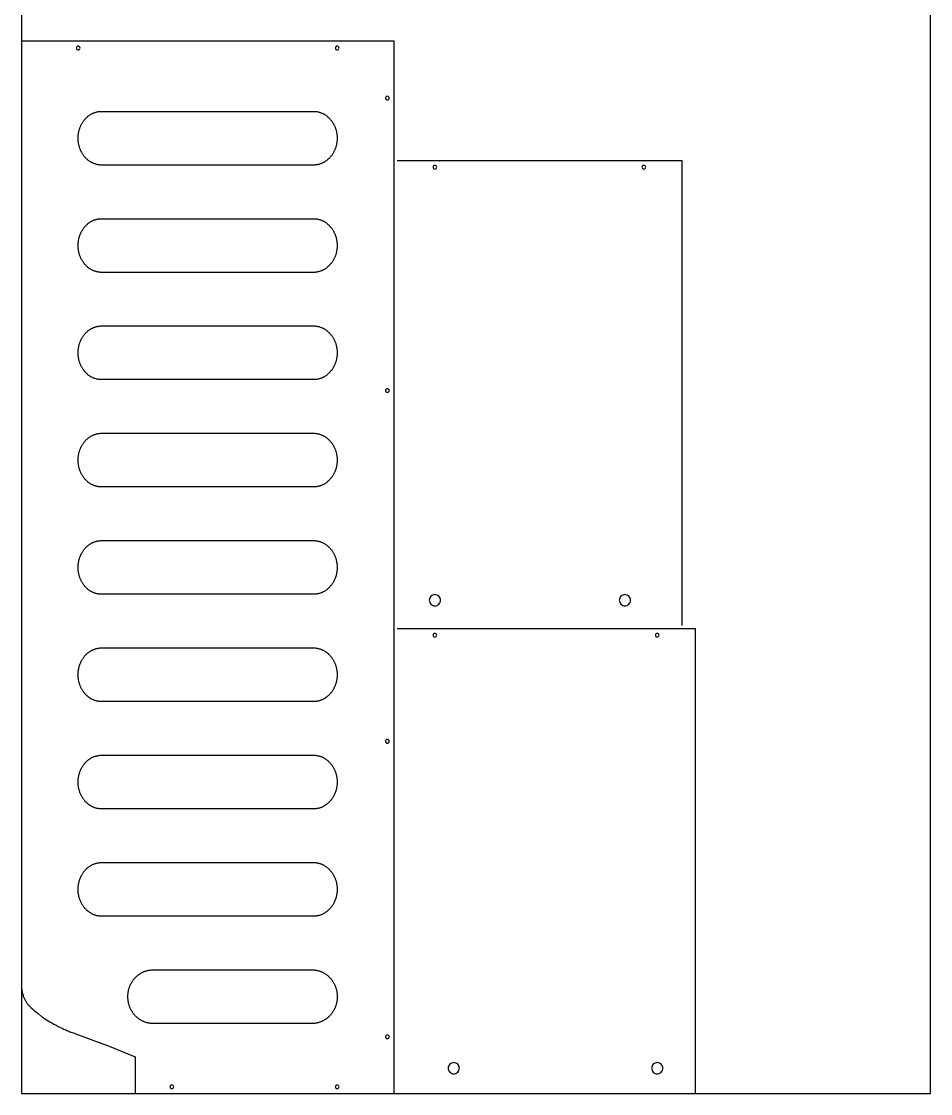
# Model space of a CAD drawing. Extents: x -767 to 4956, y -438 to 2808.
# Drawn here: x 3736 to 4956, y 0 to 1439 of the extents above; entities that cross this region are included whole.
import ezdxf

# ---------------------------------------------------------------- set-up
doc = ezdxf.new("R2010")
doc.units = 0
doc.layers.add('DEFAULT_LAYER', color=1, linetype='CONTINUOUS')
doc.layers.add('LAYER_1', color=18, linetype='CONTINUOUS')

msp = doc.modelspace()

# ---------------------------------------------------------------- linework, layer by layer
at = {"layer": 'DEFAULT_LAYER'}
for points in [[(3736.5, 0), (4956.5, 0), (4956.5, 2440), (3736.5, 2440)], [(4160.1, 1282), (4160.1, 1281.1), (4160.1, 1280.1), (4160, 1279.2), (4160, 1278.3), (4159.9, 1277.4), (4159.8, 1276.5), (4159.6, 1275.6), (4159.5, 1274.7), (4159.3, 1273.9), (4159.1, 1273), (4158.9, 1272.1), (4158.7, 1271.3), (4158.5, 1270.5), (4158.2, 1269.6), (4157.9, 1268.8), (4157.6, 1268), (4157.3, 1267.2), (4157, 1266.4), (4156.7, 1265.6), (4156.3, 1264.8), (4155.9, 1264.1), (4155.6, 1263.3), (4155.2, 1262.6), (4154.7, 1261.9), (4154.3, 1261.2), (4153.9, 1260.5), (4153.4, 1259.8), (4152.9, 1259.1), (4152.4, 1258.4), (4151.9, 1257.8), (4151.4, 1257.2), (4150.9, 1256.5), (4150.3, 1255.9), (4149.8, 1255.4), (4149.2, 1254.8), (4148.6, 1254.2), (4148, 1253.7), (4147.4, 1253.2), (4146.8, 1252.6), (4146.2, 1252.1), (4145.6, 1251.7), (4144.9, 1251.2), (4144.3, 1250.8), (4143.6, 1250.3), (4142.9, 1249.9), (4142.2, 1249.5), (4141.6, 1249.2), (4140.9, 1248.8), (4140.1, 1248.5), (4139.4, 1248.2), (4138.7, 1247.9), (4138, 1247.6), (4137.2, 1247.4), (4136.5, 1247.1), (4135.7, 1246.9), (4134.9, 1246.7), (4134.2, 1246.6), (4133.4, 1246.4), (4132.6, 1246.3), (4131.8, 1246.2), (4131, 1246.1), (4130.2, 1246), (4129.4, 1246), (4128.6, 1246), (3844.1, 1246), (3843.2, 1246), (3842.4, 1246), (3841.6, 1246.1), (3840.8, 1246.2), (3840, 1246.3), (3839.2, 1246.4), (3838.5, 1246.6), (3837.7, 1246.7), (3836.9, 1246.9), (3836.2, 1247.1), (3835.4, 1247.4), (3834.7, 1247.6), (3833.9, 1247.9), (3833.2, 1248.2), (3832.5, 1248.5), (3831.8, 1248.8), (3831.1, 1249.2), (3830.4, 1249.5), (3829.7, 1249.9), (3829, 1250.3), (3828.3, 1250.8), (3827.7, 1251.2), (3827, 1251.7), (3826.4, 1252.1), (3825.8, 1252.6), (3825.2, 1253.2), (3824.6, 1253.7), (3824, 1254.2), (3823.4, 1254.8), (3822.8, 1255.4), (3822.3, 1255.9), (3821.7, 1256.5), (3821.2, 1257.2), (3820.7, 1257.8), (3820.2, 1258.4), (3819.7, 1259.1), (3819.2, 1259.8), (3818.8, 1260.5), (3818.3, 1261.2), (3817.9, 1261.9), (3817.5, 1262.6), (3817.1, 1263.3), (3816.7, 1264.1), (3816.3, 1264.8), (3816, 1265.6), (3815.6, 1266.4), (3815.3, 1267.2), (3815, 1268), (3814.7, 1268.8), (3814.4, 1269.6), (3814.2, 1270.5), (3813.9, 1271.3), (3813.7, 1272.1), (3813.5, 1273), (3813.3, 1273.9), (3813.1, 1274.7), (3813, 1275.6), (3812.9, 1276.5), (3812.8, 1277.4), (3812.7, 1278.3), (3812.6, 1279.2), (3812.5, 1280.1), (3812.5, 1281.1), (3812.5, 1282), (3812.5, 1282.9), (3812.5, 1283.9), (3812.6, 1284.8), (3812.7, 1285.7), (3812.8, 1286.6), (3812.9, 1287.5), (3813, 1288.4), (3813.1, 1289.3), (3813.3, 1290.1), (3813.5, 1291), (3813.7, 1291.9), (3813.9, 1292.7), (3814.2, 1293.5), (3814.4, 1294.4), (3814.7, 1295.2), (3815, 1296), (3815.3, 1296.8), (3815.6, 1297.6), (3816, 1298.4), (3816.3, 1299.2), (3816.7, 1299.9), (3817.1, 1300.7), (3817.5, 1301.4), (3817.9, 1302.1), (3818.3, 1302.8), (3818.8, 1303.5), (3819.2, 1304.2), (3819.7, 1304.9), (3820.2, 1305.6), (3820.7, 1306.2), (3821.2, 1306.8), (3821.7, 1307.5), (3822.3, 1308.1), (3822.8, 1308.6), (3823.4, 1309.2), (3824, 1309.8), (3824.6, 1310.3), (3825.2, 1310.8), (3825.8, 1311.4), (3826.4, 1311.9), (3827, 1312.3), (3827.7, 1312.8), (3828.3, 1313.2), (3829, 1313.7), (3829.7, 1314.1), (3830.4, 1314.5), (3831.1, 1314.8), (3831.8, 1315.2), (3832.5, 1315.5), (3833.2, 1315.8), (3833.9, 1316.1), (3834.7, 1316.4), (3835.4, 1316.6), (3836.2, 1316.9), (3836.9, 1317.1), (3837.7, 1317.3), (3838.5, 1317.4), (3839.2, 1317.6), (3840, 1317.7), (3840.8, 1317.8), (3841.6, 1317.9), (3842.4, 1318), (3843.2, 1318), (3844.1, 1318), (4128.6, 1318), (4129.4, 1318), (4130.2, 1318), (4131, 1317.9), (4131.8, 1317.8), (4132.6, 1317.7), (4133.4, 1317.6), (4134.2, 1317.4), (4134.9, 1317.3), (4135.7, 1317.1), (4136.5, 1316.9), (4137.2, 1316.6), (4138, 1316.4), (4138.7, 1316.1), (4139.4, 1315.8), (4140.1, 1315.5), (4140.9, 1315.2), (4141.6, 1314.8), (4142.2, 1314.5), (4142.9, 1314.1), (4143.6, 1313.7), (4144.3, 1313.2), (4144.9, 1312.8), (4145.6, 1312.3), (4146.2, 1311.9), (4146.8, 1311.4), (4147.4, 1310.8), (4148, 1310.3), (4148.6, 1309.8), (4149.2, 1309.2), (4149.8, 1308.6), (4150.3, 1308.1), (4150.9, 1307.5), (4151.4, 1306.8), (4151.9, 1306.2), (4152.4, 1305.6), (4152.9, 1304.9), (4153.4, 1304.2), (4153.9, 1303.5), (4154.3, 1302.8), (4154.7, 1302.1), (4155.2, 1301.4), (4155.6, 1300.7), (4155.9, 1299.9), (4156.3, 1299.2), (4156.7, 1298.4), (4157, 1297.6), (4157.3, 1296.8), (4157.6, 1296), (4157.9, 1295.2), (4158.2, 1294.4), (4158.5, 1293.5), (4158.7, 1292.7), (4158.9, 1291.9), (4159.1, 1291), (4159.3, 1290.1), (4159.5, 1289.3), (4159.6, 1288.4), (4159.8, 1287.5), (4159.9, 1286.6), (4160, 1285.7), (4160, 1284.8), (4160.1, 1283.9), (4160.1, 1282.9)], [(4160.1, 1138), (4160.1, 1137.1), (4160.1, 1136.1), (4160, 1135.2), (4160, 1134.3), (4159.9, 1133.4), (4159.8, 1132.5), (4159.6, 1131.6), (4159.5, 1130.7), (4159.3, 1129.9), (4159.1, 1129), (4158.9, 1128.1), (4158.7, 1127.3), (4158.5, 1126.5), (4158.2, 1125.6), (4157.9, 1124.8), (4157.6, 1124), (4157.3, 1123.2), (4157, 1122.4), (4156.7, 1121.6), (4156.3, 1120.8), (4155.9, 1120.1), (4155.6, 1119.3), (4155.2, 1118.6), (4154.7, 1117.9), (4154.3, 1117.2), (4153.9, 1116.5), (4153.4, 1115.8), (4152.9, 1115.1), (4152.4, 1114.4), (4151.9, 1113.8), (4151.4, 1113.2), (4150.9, 1112.5), (4150.3, 1111.9), (4149.8, 1111.4), (4149.2, 1110.8), (4148.6, 1110.2), (4148, 1109.7), (4147.4, 1109.2), (4146.8, 1108.6), (4146.2, 1108.1), (4145.6, 1107.7), (4144.9, 1107.2), (4144.3, 1106.8), (4143.6, 1106.3), (4142.9, 1105.9), (4142.2, 1105.5), (4141.6, 1105.2), (4140.9, 1104.8), (4140.1, 1104.5), (4139.4, 1104.2), (4138.7, 1103.9), (4138, 1103.6), (4137.2, 1103.4), (4136.5, 1103.1), (4135.7, 1102.9), (4134.9, 1102.7), (4134.2, 1102.6), (4133.4, 1102.4), (4132.6, 1102.3), (4131.8, 1102.2), (4131, 1102.1), (4130.2, 1102), (4129.4, 1102), (4128.6, 1102), (3844.1, 1102), (3843.2, 1102), (3842.4, 1102), (3841.6, 1102.1), (3840.8, 1102.2), (3840, 1102.3), (3839.2, 1102.4), (3838.5, 1102.6), (3837.7, 1102.7), (3836.9, 1102.9), (3836.2, 1103.1), (3835.4, 1103.4), (3834.7, 1103.6), (3833.9, 1103.9), (3833.2, 1104.2), (3832.5, 1104.5), (3831.8, 1104.8), (3831.1, 1105.2), (3830.4, 1105.5), (3829.7, 1105.9), (3829, 1106.3), (3828.3, 1106.8), (3827.7, 1107.2), (3827, 1107.7), (3826.4, 1108.1), (3825.8, 1108.6), (3825.2, 1109.2), (3824.6, 1109.7), (3824, 1110.2), (3823.4, 1110.8), (3822.8, 1111.4), (3822.3, 1111.9), (3821.7, 1112.5), (3821.2, 1113.2), (3820.7, 1113.8), (3820.2, 1114.4), (3819.7, 1115.1), (3819.2, 1115.8), (3818.8, 1116.5), (3818.3, 1117.2), (3817.9, 1117.9), (3817.5, 1118.6), (3817.1, 1119.3), (3816.7, 1120.1), (3816.3, 1120.8), (3816, 1121.6), (3815.6, 1122.4), (3815.3, 1123.2), (3815, 1124), (3814.7, 1124.8), (3814.4, 1125.6), (3814.2, 1126.5), (3813.9, 1127.3), (3813.7, 1128.1), (3813.5, 1129), (3813.3, 1129.9), (3813.1, 1130.7), (3813, 1131.6), (3812.9, 1132.5), (3812.8, 1133.4), (3812.7, 1134.3), (3812.6, 1135.2), (3812.5, 1136.1), (3812.5, 1137.1), (3812.5, 1138), (3812.5, 1138.9), (3812.5, 1139.9), (3812.6, 1140.8), (3812.7, 1141.7), (3812.8, 1142.6), (3812.9, 1143.5), (3813, 1144.4), (3813.1, 1145.3), (3813.3, 1146.1), (3813.5, 1147), (3813.7, 1147.9), (3813.9, 1148.7), (3814.2, 1149.5), (3814.4, 1150.4), (3814.7, 1151.2), (3815, 1152), (3815.3, 1152.8), (3815.6, 1153.6), (3816, 1154.4), (3816.3, 1155.2), (3816.7, 1155.9), (3817.1, 1156.7), (3817.5, 1157.4), (3817.9, 1158.1), (3818.3, 1158.8), (3818.8, 1159.5), (3819.2, 1160.2), (3819.7, 1160.9), (3820.2, 1161.6), (3820.7, 1162.2), (3821.2, 1162.8), (3821.7, 1163.5), (3822.3, 1164.1), (3822.8, 1164.6), (3823.4, 1165.2), (3824, 1165.8), (3824.6, 1166.3), (3825.2, 1166.8), (3825.8, 1167.4), (3826.4, 1167.9), (3827, 1168.3), (3827.7, 1168.8), (3828.3, 1169.2), (3829, 1169.7), (3829.7, 1170.1), (3830.4, 1170.5), (3831.1, 1170.8), (3831.8, 1171.2), (3832.5, 1171.5), (3833.2, 1171.8), (3833.9, 1172.1), (3834.7, 1172.4), (3835.4, 1172.6), (3836.2, 1172.9), (3836.9, 1173.1), (3837.7, 1173.3), (3838.5, 1173.4), (3839.2, 1173.6), (3840, 1173.7), (3840.8, 1173.8), (3841.6, 1173.9), (3842.4, 1174), (3843.2, 1174), (3844.1, 1174), (4128.6, 1174), (4129.4, 1174), (4130.2, 1174), (4131, 1173.9), (4131.8, 1173.8), (4132.6, 1173.7), (4133.4, 1173.6), (4134.2, 1173.4), (4134.9, 1173.3), (4135.7, 1173.1), (4136.5, 1172.9), (4137.2, 1172.6), (4138, 1172.4), (4138.7, 1172.1), (4139.4, 1171.8), (4140.1, 1171.5), (4140.9, 1171.2), (4141.6, 1170.8), (4142.2, 1170.5), (4142.9, 1170.1), (4143.6, 1169.7), (4144.3, 1169.2), (4144.9, 1168.8), (4145.6, 1168.3), (4146.2, 1167.9), (4146.8, 1167.4), (4147.4, 1166.8), (4148, 1166.3), (4148.6, 1165.8), (4149.2, 1165.2), (4149.8, 1164.6), (4150.3, 1164.1), (4150.9, 1163.5), (4151.4, 1162.8), (4151.9, 1162.2), (4152.4, 1161.6), (4152.9, 1160.9), (4153.4, 1160.2), (4153.9, 1159.5), (4154.3, 1158.8), (4154.7, 1158.1), (4155.2, 1157.4), (4155.6, 1156.7), (4155.9, 1155.9), (4156.3, 1155.2), (4156.7, 1154.4), (4157, 1153.6), (4157.3, 1152.8), (4157.6, 1152), (4157.9, 1151.2), (4158.2, 1150.4), (4158.5, 1149.5), (4158.7, 1148.7), (4158.9, 1147.9), (4159.1, 1147), (4159.3, 1146.1), (4159.5, 1145.3), (4159.6, 1144.4), (4159.8, 1143.5), (4159.9, 1142.6), (4160, 1141.7), (4160, 1140.8), (4160.1, 1139.9), (4160.1, 1138.9)], [(4160.1, 994), (4160.1, 993.1), (4160.1, 992.1), (4160, 991.2), (4160, 990.3), (4159.9, 989.4), (4159.8, 988.5), (4159.6, 987.6), (4159.5, 986.7), (4159.3, 985.9), (4159.1, 985), (4158.9, 984.1), (4158.7, 983.3), (4158.5, 982.5), (4158.2, 981.6), (4157.9, 980.8), (4157.6, 980), (4157.3, 979.2), (4157, 978.4), (4156.7, 977.6), (4156.3, 976.8), (4155.9, 976.1), (4155.6, 975.3), (4155.2, 974.6), (4154.7, 973.9), (4154.3, 973.2), (4153.9, 972.5), (4153.4, 971.8), (4152.9, 971.1), (4152.4, 970.4), (4151.9, 969.8), (4151.4, 969.2), (4150.9, 968.5), (4150.3, 967.9), (4149.8, 967.4), (4149.2, 966.8), (4148.6, 966.2), (4148, 965.7), (4147.4, 965.2), (4146.8, 964.6), (4146.2, 964.1), (4145.6, 963.7), (4144.9, 963.2), (4144.3, 962.8), (4143.6, 962.3), (4142.9, 961.9), (4142.2, 961.5), (4141.6, 961.2), (4140.9, 960.8), (4140.1, 960.5), (4139.4, 960.2), (4138.7, 959.9), (4138, 959.6), (4137.2, 959.4), (4136.5, 959.1), (4135.7, 958.9), (4134.9, 958.7), (4134.2, 958.6), (4133.4, 958.4), (4132.6, 958.3), (4131.8, 958.2), (4131, 958.1), (4130.2, 958), (4129.4, 958), (4128.6, 958), (3844.1, 958), (3843.2, 958), (3842.4, 958), (3841.6, 958.1), (3840.8, 958.2), (3840, 958.3), (3839.2, 958.4), (3838.5, 958.6), (3837.7, 958.7), (3836.9, 958.9), (3836.2, 959.1), (3835.4, 959.4), (3834.7, 959.6), (3833.9, 959.9), (3833.2, 960.2), (3832.5, 960.5), (3831.8, 960.8), (3831.1, 961.2), (3830.4, 961.5), (3829.7, 961.9), (3829, 962.3), (3828.3, 962.8), (3827.7, 963.2), (3827, 963.7), (3826.4, 964.1), (3825.8, 964.6), (3825.2, 965.2), (3824.6, 965.7), (3824, 966.2), (3823.4, 966.8), (3822.8, 967.4), (3822.3, 967.9), (3821.7, 968.5), (3821.2, 969.2), (3820.7, 969.8), (3820.2, 970.4), (3819.7, 971.1), (3819.2, 971.8), (3818.8, 972.5), (3818.3, 973.2), (3817.9, 973.9), (3817.5, 974.6), (3817.1, 975.3), (3816.7, 976.1), (3816.3, 976.8), (3816, 977.6), (3815.6, 978.4), (3815.3, 979.2), (3815, 980), (3814.7, 980.8), (3814.4, 981.6), (3814.2, 982.5), (3813.9, 983.3), (3813.7, 984.1), (3813.5, 985), (3813.3, 985.9), (3813.1, 986.7), (3813, 987.6), (3812.9, 988.5), (3812.8, 989.4), (3812.7, 990.3), (3812.6, 991.2), (3812.5, 992.1), (3812.5, 993.1), (3812.5, 994), (3812.5, 994.9), (3812.5, 995.9), (3812.6, 996.8), (3812.7, 997.7), (3812.8, 998.6), (3812.9, 999.5), (3813, 1000.4), (3813.1, 1001.3), (3813.3, 1002.1), (3813.5, 1003), (3813.7, 1003.9), (3813.9, 1004.7), (3814.2, 1005.5), (3814.4, 1006.4), (3814.7, 1007.2), (3815, 1008), (3815.3, 1008.8), (3815.6, 1009.6), (3816, 1010.4), (3816.3, 1011.2), (3816.7, 1011.9), (3817.1, 1012.7), (3817.5, 1013.4), (3817.9, 1014.1), (3818.3, 1014.8), (3818.8, 1015.5), (3819.2, 1016.2), (3819.7, 1016.9), (3820.2, 1017.6), (3820.7, 1018.2), (3821.2, 1018.8), (3821.7, 1019.5), (3822.3, 1020.1), (3822.8, 1020.6), (3823.4, 1021.2), (3824, 1021.8), (3824.6, 1022.3), (3825.2, 1022.8), (3825.8, 1023.4), (3826.4, 1023.9), (3827, 1024.3), (3827.7, 1024.8), (3828.3, 1025.2), (3829, 1025.7), (3829.7, 1026.1), (3830.4, 1026.5), (3831.1, 1026.8), (3831.8, 1027.2), (3832.5, 1027.5), (3833.2, 1027.8), (3833.9, 1028.1), (3834.7, 1028.4), (3835.4, 1028.6), (3836.2, 1028.9), (3836.9, 1029.1), (3837.7, 1029.3), (3838.5, 1029.4), (3839.2, 1029.6), (3840, 1029.7), (3840.8, 1029.8), (3841.6, 1029.9), (3842.4, 1030), (3843.2, 1030), (3844.1, 1030), (4128.6, 1030), (4129.4, 1030), (4130.2, 1030), (4131, 1029.9), (4131.8, 1029.8), (4132.6, 1029.7), (4133.4, 1029.6), (4134.2, 1029.4), (4134.9, 1029.3), (4135.7, 1029.1), (4136.5, 1028.9), (4137.2, 1028.6), (4138, 1028.4), (4138.7, 1028.1), (4139.4, 1027.8), (4140.1, 1027.5), (4140.9, 1027.2), (4141.6, 1026.8), (4142.2, 1026.5), (4142.9, 1026.1), (4143.6, 1025.7), (4144.3, 1025.2), (4144.9, 1024.8), (4145.6, 1024.3), (4146.2, 1023.9), (4146.8, 1023.4), (4147.4, 1022.8), (4148, 1022.3), (4148.6, 1021.8), (4149.2, 1021.2), (4149.8, 1020.6), (4150.3, 1020.1), (4150.9, 1019.5), (4151.4, 1018.8), (4151.9, 1018.2), (4152.4, 1017.6), (4152.9, 1016.9), (4153.4, 1016.2), (4153.9, 1015.5), (4154.3, 1014.8), (4154.7, 1014.1), (4155.2, 1013.4), (4155.6, 1012.7), (4155.9, 1011.9), (4156.3, 1011.2), (4156.7, 1010.4), (4157, 1009.6), (4157.3, 1008.8), (4157.6, 1008), (4157.9, 1007.2), (4158.2, 1006.4), (4158.5, 1005.5), (4158.7, 1004.7), (4158.9, 1003.9), (4159.1, 1003), (4159.3, 1002.1), (4159.5, 1001.3), (4159.6, 1000.4), (4159.8, 999.5), (4159.9, 998.6), (4160, 997.7), (4160, 996.8), (4160.1, 995.9), (4160.1, 994.9)], [(4160.1, 850), (4160.1, 849.1), (4160.1, 848.1), (4160, 847.2), (4160, 846.3), (4159.9, 845.4), (4159.8, 844.5), (4159.6, 843.6), (4159.5, 842.7), (4159.3, 841.9), (4159.1, 841), (4158.9, 840.1), (4158.7, 839.3), (4158.5, 838.5), (4158.2, 837.6), (4157.9, 836.8), (4157.6, 836), (4157.3, 835.2), (4157, 834.4), (4156.7, 833.6), (4156.3, 832.8), (4155.9, 832.1), (4155.6, 831.3), (4155.2, 830.6), (4154.7, 829.9), (4154.3, 829.2), (4153.9, 828.5), (4153.4, 827.8), (4152.9, 827.1), (4152.4, 826.4), (4151.9, 825.8), (4151.4, 825.2), (4150.9, 824.5), (4150.3, 823.9), (4149.8, 823.4), (4149.2, 822.8), (4148.6, 822.2), (4148, 821.7), (4147.4, 821.2), (4146.8, 820.6), (4146.2, 820.1), (4145.6, 819.7), (4144.9, 819.2), (4144.3, 818.8), (4143.6, 818.3), (4142.9, 817.9), (4142.2, 817.5), (4141.6, 817.2), (4140.9, 816.8), (4140.1, 816.5), (4139.4, 816.2), (4138.7, 815.9), (4138, 815.6), (4137.2, 815.4), (4136.5, 815.1), (4135.7, 814.9), (4134.9, 814.7), (4134.2, 814.6), (4133.4, 814.4), (4132.6, 814.3), (4131.8, 814.2), (4131, 814.1), (4130.2, 814), (4129.4, 814), (4128.6, 814), (3844.1, 814), (3843.2, 814), (3842.4, 814), (3841.6, 814.1), (3840.8, 814.2), (3840, 814.3), (3839.2, 814.4), (3838.5, 814.6), (3837.7, 814.7), (3836.9, 814.9), (3836.2, 815.1), (3835.4, 815.4), (3834.7, 815.6), (3833.9, 815.9), (3833.2, 816.2), (3832.5, 816.5), (3831.8, 816.8), (3831.1, 817.2), (3830.4, 817.5), (3829.7, 817.9), (3829, 818.3), (3828.3, 818.8), (3827.7, 819.2), (3827, 819.7), (3826.4, 820.1), (3825.8, 820.6), (3825.2, 821.2), (3824.6, 821.7), (3824, 822.2), (3823.4, 822.8), (3822.8, 823.4), (3822.3, 823.9), (3821.7, 824.5), (3821.2, 825.2), (3820.7, 825.8), (3820.2, 826.4), (3819.7, 827.1), (3819.2, 827.8), (3818.8, 828.5), (3818.3, 829.2), (3817.9, 829.9), (3817.5, 830.6), (3817.1, 831.3), (3816.7, 832.1), (3816.3, 832.8), (3816, 833.6), (3815.6, 834.4), (3815.3, 835.2), (3815, 836), (3814.7, 836.8), (3814.4, 837.6), (3814.2, 838.5), (3813.9, 839.3), (3813.7, 840.1), (3813.5, 841), (3813.3, 841.9), (3813.1, 842.7), (3813, 843.6), (3812.9, 844.5), (3812.8, 845.4), (3812.7, 846.3), (3812.6, 847.2), (3812.5, 848.1), (3812.5, 849.1), (3812.5, 850), (3812.5, 850.9), (3812.5, 851.9), (3812.6, 852.8), (3812.7, 853.7), (3812.8, 854.6), (3812.9, 855.5), (3813, 856.4), (3813.1, 857.3), (3813.3, 858.1), (3813.5, 859), (3813.7, 859.9), (3813.9, 860.7), (3814.2, 861.5), (3814.4, 862.4), (3814.7, 863.2), (3815, 864), (3815.3, 864.8), (3815.6, 865.6), (3816, 866.4), (3816.3, 867.2), (3816.7, 867.9), (3817.1, 868.7), (3817.5, 869.4), (3817.9, 870.1), (3818.3, 870.8), (3818.8, 871.5), (3819.2, 872.2), (3819.7, 872.9), (3820.2, 873.6), (3820.7, 874.2), (3821.2, 874.8), (3821.7, 875.5), (3822.3, 876.1), (3822.8, 876.6), (3823.4, 877.2), (3824, 877.8), (3824.6, 878.3), (3825.2, 878.8), (3825.8, 879.4), (3826.4, 879.9), (3827, 880.3), (3827.7, 880.8), (3828.3, 881.2), (3829, 881.7), (3829.7, 882.1), (3830.4, 882.5), (3831.1, 882.8), (3831.8, 883.2), (3832.5, 883.5), (3833.2, 883.8), (3833.9, 884.1), (3834.7, 884.4), (3835.4, 884.6), (3836.2, 884.9), (3836.9, 885.1), (3837.7, 885.3), (3838.5, 885.4), (3839.2, 885.6), (3840, 885.7), (3840.8, 885.8), (3841.6, 885.9), (3842.4, 886), (3843.2, 886), (3844.1, 886), (4128.6, 886), (4129.4, 886), (4130.2, 886), (4131, 885.9), (4131.8, 885.8), (4132.6, 885.7), (4133.4, 885.6), (4134.2, 885.4), (4134.9, 885.3), (4135.7, 885.1), (4136.5, 884.9), (4137.2, 884.6), (4138, 884.4), (4138.7, 884.1), (4139.4, 883.8), (4140.1, 883.5), (4140.9, 883.2), (4141.6, 882.8), (4142.2, 882.5), (4142.9, 882.1), (4143.6, 881.7), (4144.3, 881.2), (4144.9, 880.8), (4145.6, 880.3), (4146.2, 879.9), (4146.8, 879.4), (4147.4, 878.8), (4148, 878.3), (4148.6, 877.8), (4149.2, 877.2), (4149.8, 876.6), (4150.3, 876.1), (4150.9, 875.5), (4151.4, 874.8), (4151.9, 874.2), (4152.4, 873.6), (4152.9, 872.9), (4153.4, 872.2), (4153.9, 871.5), (4154.3, 870.8), (4154.7, 870.1), (4155.2, 869.4), (4155.6, 868.7), (4155.9, 867.9), (4156.3, 867.2), (4156.7, 866.4), (4157, 865.6), (4157.3, 864.8), (4157.6, 864), (4157.9, 863.2), (4158.2, 862.4), (4158.5, 861.5), (4158.7, 860.7), (4158.9, 859.9), (4159.1, 859), (4159.3, 858.1), (4159.5, 857.3), (4159.6, 856.4), (4159.8, 855.5), (4159.9, 854.6), (4160, 853.7), (4160, 852.8), (4160.1, 851.9), (4160.1, 850.9)], [(4160.1, 706), (4160.1, 705.1), (4160.1, 704.1), (4160, 703.2), (4160, 702.3), (4159.9, 701.4), (4159.8, 700.5), (4159.6, 699.6), (4159.5, 698.7), (4159.3, 697.9), (4159.1, 697), (4158.9, 696.1), (4158.7, 695.3), (4158.5, 694.5), (4158.2, 693.6), (4157.9, 692.8), (4157.6, 692), (4157.3, 691.2), (4157, 690.4), (4156.7, 689.6), (4156.3, 688.8), (4155.9, 688.1), (4155.6, 687.3), (4155.2, 686.6), (4154.7, 685.9), (4154.3, 685.2), (4153.9, 684.5), (4153.4, 683.8), (4152.9, 683.1), (4152.4, 682.4), (4151.9, 681.8), (4151.4, 681.2), (4150.9, 680.5), (4150.3, 679.9), (4149.8, 679.4), (4149.2, 678.8), (4148.6, 678.2), (4148, 677.7), (4147.4, 677.2), (4146.8, 676.6), (4146.2, 676.1), (4145.6, 675.7), (4144.9, 675.2), (4144.3, 674.8), (4143.6, 674.3), (4142.9, 673.9), (4142.2, 673.5), (4141.6, 673.2), (4140.9, 672.8), (4140.1, 672.5), (4139.4, 672.2), (4138.7, 671.9), (4138, 671.6), (4137.2, 671.4), (4136.5, 671.1), (4135.7, 670.9), (4134.9, 670.7), (4134.2, 670.6), (4133.4, 670.4), (4132.6, 670.3), (4131.8, 670.2), (4131, 670.1), (4130.2, 670), (4129.4, 670), (4128.6, 670), (3844.1, 670), (3843.2, 670), (3842.4, 670), (3841.6, 670.1), (3840.8, 670.2), (3840, 670.3), (3839.2, 670.4), (3838.5, 670.6), (3837.7, 670.7), (3836.9, 670.9), (3836.2, 671.1), (3835.4, 671.4), (3834.7, 671.6), (3833.9, 671.9), (3833.2, 672.2), (3832.5, 672.5), (3831.8, 672.8), (3831.1, 673.2), (3830.4, 673.5), (3829.7, 673.9), (3829, 674.3), (3828.3, 674.8), (3827.7, 675.2), (3827, 675.7), (3826.4, 676.1), (3825.8, 676.6), (3825.2, 677.2), (3824.6, 677.7), (3824, 678.2), (3823.4, 678.8), (3822.8, 679.4), (3822.3, 679.9), (3821.7, 680.5), (3821.2, 681.2), (3820.7, 681.8), (3820.2, 682.4), (3819.7, 683.1), (3819.2, 683.8), (3818.8, 684.5), (3818.3, 685.2), (3817.9, 685.9), (3817.5, 686.6), (3817.1, 687.3), (3816.7, 688.1), (3816.3, 688.8), (3816, 689.6), (3815.6, 690.4), (3815.3, 691.2), (3815, 692), (3814.7, 692.8), (3814.4, 693.6), (3814.2, 694.5), (3813.9, 695.3), (3813.7, 696.1), (3813.5, 697), (3813.3, 697.9), (3813.1, 698.7), (3813, 699.6), (3812.9, 700.5), (3812.8, 701.4), (3812.7, 702.3), (3812.6, 703.2), (3812.5, 704.1), (3812.5, 705.1), (3812.5, 706), (3812.5, 706.9), (3812.5, 707.9), (3812.6, 708.8), (3812.7, 709.7), (3812.8, 710.6), (3812.9, 711.5), (3813, 712.4), (3813.1, 713.3), (3813.3, 714.1), (3813.5, 715), (3813.7, 715.9), (3813.9, 716.7), (3814.2, 717.5), (3814.4, 718.4), (3814.7, 719.2), (3815, 720), (3815.3, 720.8), (3815.6, 721.6), (3816, 722.4), (3816.3, 723.2), (3816.7, 723.9), (3817.1, 724.7), (3817.5, 725.4), (3817.9, 726.1), (3818.3, 726.8), (3818.8, 727.5), (3819.2, 728.2), (3819.7, 728.9), (3820.2, 729.6), (3820.7, 730.2), (3821.2, 730.8), (3821.7, 731.5), (3822.3, 732.1), (3822.8, 732.6), (3823.4, 733.2), (3824, 733.8), (3824.6, 734.3), (3825.2, 734.8), (3825.8, 735.4), (3826.4, 735.9), (3827, 736.3), (3827.7, 736.8), (3828.3, 737.2), (3829, 737.7), (3829.7, 738.1), (3830.4, 738.5), (3831.1, 738.8), (3831.8, 739.2), (3832.5, 739.5), (3833.2, 739.8), (3833.9, 740.1), (3834.7, 740.4), (3835.4, 740.6), (3836.2, 740.9), (3836.9, 741.1), (3837.7, 741.3), (3838.5, 741.4), (3839.2, 741.6), (3840, 741.7), (3840.8, 741.8), (3841.6, 741.9), (3842.4, 742), (3843.2, 742), (3844.1, 742), (4128.6, 742), (4129.4, 742), (4130.2, 742), (4131, 741.9), (4131.8, 741.8), (4132.6, 741.7), (4133.4, 741.6), (4134.2, 741.4), (4134.9, 741.3), (4135.7, 741.1), (4136.5, 740.9), (4137.2, 740.6), (4138, 740.4), (4138.7, 740.1), (4139.4, 739.8), (4140.1, 739.5), (4140.9, 739.2), (4141.6, 738.8), (4142.2, 738.5), (4142.9, 738.1), (4143.6, 737.7), (4144.3, 737.2), (4144.9, 736.8), (4145.6, 736.3), (4146.2, 735.9), (4146.8, 735.4), (4147.4, 734.8), (4148, 734.3), (4148.6, 733.8), (4149.2, 733.2), (4149.8, 732.6), (4150.3, 732.1), (4150.9, 731.5), (4151.4, 730.8), (4151.9, 730.2), (4152.4, 729.6), (4152.9, 728.9), (4153.4, 728.2), (4153.9, 727.5), (4154.3, 726.8), (4154.7, 726.1), (4155.2, 725.4), (4155.6, 724.7), (4155.9, 723.9), (4156.3, 723.2), (4156.7, 722.4), (4157, 721.6), (4157.3, 720.8), (4157.6, 720), (4157.9, 719.2), (4158.2, 718.4), (4158.5, 717.5), (4158.7, 716.7), (4158.9, 715.9), (4159.1, 715), (4159.3, 714.1), (4159.5, 713.3), (4159.6, 712.4), (4159.8, 711.5), (4159.9, 710.6), (4160, 709.7), (4160, 708.8), (4160.1, 707.9), (4160.1, 706.9)], [(4160.1, 562), (4160.1, 561.1), (4160.1, 560.1), (4160, 559.2), (4160, 558.3), (4159.9, 557.4), (4159.8, 556.5), (4159.6, 555.6), (4159.5, 554.7), (4159.3, 553.9), (4159.1, 553), (4158.9, 552.1), (4158.7, 551.3), (4158.5, 550.5), (4158.2, 549.6), (4157.9, 548.8), (4157.6, 548), (4157.3, 547.2), (4157, 546.4), (4156.7, 545.6), (4156.3, 544.8), (4155.9, 544.1), (4155.6, 543.3), (4155.2, 542.6), (4154.7, 541.9), (4154.3, 541.2), (4153.9, 540.5), (4153.4, 539.8), (4152.9, 539.1), (4152.4, 538.4), (4151.9, 537.8), (4151.4, 537.2), (4150.9, 536.5), (4150.3, 535.9), (4149.8, 535.4), (4149.2, 534.8), (4148.6, 534.2), (4148, 533.7), (4147.4, 533.2), (4146.8, 532.6), (4146.2, 532.1), (4145.6, 531.7), (4144.9, 531.2), (4144.3, 530.8), (4143.6, 530.3), (4142.9, 529.9), (4142.2, 529.5), (4141.6, 529.2), (4140.9, 528.8), (4140.1, 528.5), (4139.4, 528.2), (4138.7, 527.9), (4138, 527.6), (4137.2, 527.4), (4136.5, 527.1), (4135.7, 526.9), (4134.9, 526.7), (4134.2, 526.6), (4133.4, 526.4), (4132.6, 526.3), (4131.8, 526.2), (4131, 526.1), (4130.2, 526), (4129.4, 526), (4128.6, 526), (3844.1, 526), (3843.2, 526), (3842.4, 526), (3841.6, 526.1), (3840.8, 526.2), (3840, 526.3), (3839.2, 526.4), (3838.5, 526.6), (3837.7, 526.7), (3836.9, 526.9), (3836.2, 527.1), (3835.4, 527.4), (3834.7, 527.6), (3833.9, 527.9), (3833.2, 528.2), (3832.5, 528.5), (3831.8, 528.8), (3831.1, 529.2), (3830.4, 529.5), (3829.7, 529.9), (3829, 530.3), (3828.3, 530.8), (3827.7, 531.2), (3827, 531.7), (3826.4, 532.1), (3825.8, 532.6), (3825.2, 533.2), (3824.6, 533.7), (3824, 534.2), (3823.4, 534.8), (3822.8, 535.4), (3822.3, 535.9), (3821.7, 536.5), (3821.2, 537.2), (3820.7, 537.8), (3820.2, 538.4), (3819.7, 539.1), (3819.2, 539.8), (3818.8, 540.5), (3818.3, 541.2), (3817.9, 541.9), (3817.5, 542.6), (3817.1, 543.3), (3816.7, 544.1), (3816.3, 544.8), (3816, 545.6), (3815.6, 546.4), (3815.3, 547.2), (3815, 548), (3814.7, 548.8), (3814.4, 549.6), (3814.2, 550.5), (3813.9, 551.3), (3813.7, 552.1), (3813.5, 553), (3813.3, 553.9), (3813.1, 554.7), (3813, 555.6), (3812.9, 556.5), (3812.8, 557.4), (3812.7, 558.3), (3812.6, 559.2), (3812.5, 560.1), (3812.5, 561.1), (3812.5, 562), (3812.5, 562.9), (3812.5, 563.9), (3812.6, 564.8), (3812.7, 565.7), (3812.8, 566.6), (3812.9, 567.5), (3813, 568.4), (3813.1, 569.3), (3813.3, 570.1), (3813.5, 571), (3813.7, 571.9), (3813.9, 572.7), (3814.2, 573.5), (3814.4, 574.4), (3814.7, 575.2), (3815, 576), (3815.3, 576.8), (3815.6, 577.6), (3816, 578.4), (3816.3, 579.2), (3816.7, 579.9), (3817.1, 580.7), (3817.5, 581.4), (3817.9, 582.1), (3818.3, 582.8), (3818.8, 583.5), (3819.2, 584.2), (3819.7, 584.9), (3820.2, 585.6), (3820.7, 586.2), (3821.2, 586.8), (3821.7, 587.5), (3822.3, 588.1), (3822.8, 588.6), (3823.4, 589.2), (3824, 589.8), (3824.6, 590.3), (3825.2, 590.8), (3825.8, 591.4), (3826.4, 591.9), (3827, 592.3), (3827.7, 592.8), (3828.3, 593.2), (3829, 593.7), (3829.7, 594.1), (3830.4, 594.5), (3831.1, 594.8), (3831.8, 595.2), (3832.5, 595.5), (3833.2, 595.8), (3833.9, 596.1), (3834.7, 596.4), (3835.4, 596.6), (3836.2, 596.9), (3836.9, 597.1), (3837.7, 597.3), (3838.5, 597.4), (3839.2, 597.6), (3840, 597.7), (3840.8, 597.8), (3841.6, 597.9), (3842.4, 598), (3843.2, 598), (3844.1, 598), (4128.6, 598), (4129.4, 598), (4130.2, 598), (4131, 597.9), (4131.8, 597.8), (4132.6, 597.7), (4133.4, 597.6), (4134.2, 597.4), (4134.9, 597.3), (4135.7, 597.1), (4136.5, 596.9), (4137.2, 596.6), (4138, 596.4), (4138.7, 596.1), (4139.4, 595.8), (4140.1, 595.5), (4140.9, 595.2), (4141.6, 594.8), (4142.2, 594.5), (4142.9, 594.1), (4143.6, 593.7), (4144.3, 593.2), (4144.9, 592.8), (4145.6, 592.3), (4146.2, 591.9), (4146.8, 591.4), (4147.4, 590.8), (4148, 590.3), (4148.6, 589.8), (4149.2, 589.2), (4149.8, 588.6), (4150.3, 588.1), (4150.9, 587.5), (4151.4, 586.8), (4151.9, 586.2), (4152.4, 585.6), (4152.9, 584.9), (4153.4, 584.2), (4153.9, 583.5), (4154.3, 582.8), (4154.7, 582.1), (4155.2, 581.4), (4155.6, 580.7), (4155.9, 579.9), (4156.3, 579.2), (4156.7, 578.4), (4157, 577.6), (4157.3, 576.8), (4157.6, 576), (4157.9, 575.2), (4158.2, 574.4), (4158.5, 573.5), (4158.7, 572.7), (4158.9, 571.9), (4159.1, 571), (4159.3, 570.1), (4159.5, 569.3), (4159.6, 568.4), (4159.8, 567.5), (4159.9, 566.6), (4160, 565.7), (4160, 564.8), (4160.1, 563.9), (4160.1, 562.9)], [(4160.1, 418), (4160.1, 417.1), (4160.1, 416.1), (4160, 415.2), (4160, 414.3), (4159.9, 413.4), (4159.8, 412.5), (4159.6, 411.6), (4159.5, 410.7), (4159.3, 409.9), (4159.1, 409), (4158.9, 408.1), (4158.7, 407.3), (4158.5, 406.5), (4158.2, 405.6), (4157.9, 404.8), (4157.6, 404), (4157.3, 403.2), (4157, 402.4), (4156.7, 401.6), (4156.3, 400.8), (4155.9, 400.1), (4155.6, 399.3), (4155.2, 398.6), (4154.7, 397.9), (4154.3, 397.2), (4153.9, 396.5), (4153.4, 395.8), (4152.9, 395.1), (4152.4, 394.4), (4151.9, 393.8), (4151.4, 393.2), (4150.9, 392.5), (4150.3, 391.9), (4149.8, 391.4), (4149.2, 390.8), (4148.6, 390.2), (4148, 389.7), (4147.4, 389.2), (4146.8, 388.6), (4146.2, 388.1), (4145.6, 387.7), (4144.9, 387.2), (4144.3, 386.8), (4143.6, 386.3), (4142.9, 385.9), (4142.2, 385.5), (4141.6, 385.2), (4140.9, 384.8), (4140.1, 384.5), (4139.4, 384.2), (4138.7, 383.9), (4138, 383.6), (4137.2, 383.4), (4136.5, 383.1), (4135.7, 382.9), (4134.9, 382.7), (4134.2, 382.6), (4133.4, 382.4), (4132.6, 382.3), (4131.8, 382.2), (4131, 382.1), (4130.2, 382), (4129.4, 382), (4128.6, 382), (3844.1, 382), (3843.2, 382), (3842.4, 382), (3841.6, 382.1), (3840.8, 382.2), (3840, 382.3), (3839.2, 382.4), (3838.5, 382.6), (3837.7, 382.7), (3836.9, 382.9), (3836.2, 383.1), (3835.4, 383.4), (3834.7, 383.6), (3833.9, 383.9), (3833.2, 384.2), (3832.5, 384.5), (3831.8, 384.8), (3831.1, 385.2), (3830.4, 385.5), (3829.7, 385.9), (3829, 386.3), (3828.3, 386.8), (3827.7, 387.2), (3827, 387.7), (3826.4, 388.1), (3825.8, 388.6), (3825.2, 389.2), (3824.6, 389.7), (3824, 390.2), (3823.4, 390.8), (3822.8, 391.4), (3822.3, 391.9), (3821.7, 392.5), (3821.2, 393.2), (3820.7, 393.8), (3820.2, 394.4), (3819.7, 395.1), (3819.2, 395.8), (3818.8, 396.5), (3818.3, 397.2), (3817.9, 397.9), (3817.5, 398.6), (3817.1, 399.3), (3816.7, 400.1), (3816.3, 400.8), (3816, 401.6), (3815.6, 402.4), (3815.3, 403.2), (3815, 404), (3814.7, 404.8), (3814.4, 405.6), (3814.2, 406.5), (3813.9, 407.3), (3813.7, 408.1), (3813.5, 409), (3813.3, 409.9), (3813.1, 410.7), (3813, 411.6), (3812.9, 412.5), (3812.8, 413.4), (3812.7, 414.3), (3812.6, 415.2), (3812.5, 416.1), (3812.5, 417.1), (3812.5, 418), (3812.5, 418.9), (3812.5, 419.9), (3812.6, 420.8), (3812.7, 421.7), (3812.8, 422.6), (3812.9, 423.5), (3813, 424.4), (3813.1, 425.3), (3813.3, 426.1), (3813.5, 427), (3813.7, 427.9), (3813.9, 428.7), (3814.2, 429.5), (3814.4, 430.4), (3814.7, 431.2), (3815, 432), (3815.3, 432.8), (3815.6, 433.6), (3816, 434.4), (3816.3, 435.2), (3816.7, 435.9), (3817.1, 436.7), (3817.5, 437.4), (3817.9, 438.1), (3818.3, 438.8), (3818.8, 439.5), (3819.2, 440.2), (3819.7, 440.9), (3820.2, 441.6), (3820.7, 442.2), (3821.2, 442.8), (3821.7, 443.5), (3822.3, 444.1), (3822.8, 444.6), (3823.4, 445.2), (3824, 445.8), (3824.6, 446.3), (3825.2, 446.8), (3825.8, 447.4), (3826.4, 447.9), (3827, 448.3), (3827.7, 448.8), (3828.3, 449.2), (3829, 449.7), (3829.7, 450.1), (3830.4, 450.5), (3831.1, 450.8), (3831.8, 451.2), (3832.5, 451.5), (3833.2, 451.8), (3833.9, 452.1), (3834.7, 452.4), (3835.4, 452.6), (3836.2, 452.9), (3836.9, 453.1), (3837.7, 453.3), (3838.5, 453.4), (3839.2, 453.6), (3840, 453.7), (3840.8, 453.8), (3841.6, 453.9), (3842.4, 454), (3843.2, 454), (3844.1, 454), (4128.6, 454), (4129.4, 454), (4130.2, 454), (4131, 453.9), (4131.8, 453.8), (4132.6, 453.7), (4133.4, 453.6), (4134.2, 453.4), (4134.9, 453.3), (4135.7, 453.1), (4136.5, 452.9), (4137.2, 452.6), (4138, 452.4), (4138.7, 452.1), (4139.4, 451.8), (4140.1, 451.5), (4140.9, 451.2), (4141.6, 450.8), (4142.2, 450.5), (4142.9, 450.1), (4143.6, 449.7), (4144.3, 449.2), (4144.9, 448.8), (4145.6, 448.3), (4146.2, 447.9), (4146.8, 447.4), (4147.4, 446.8), (4148, 446.3), (4148.6, 445.8), (4149.2, 445.2), (4149.8, 444.6), (4150.3, 444.1), (4150.9, 443.5), (4151.4, 442.8), (4151.9, 442.2), (4152.4, 441.6), (4152.9, 440.9), (4153.4, 440.2), (4153.9, 439.5), (4154.3, 438.8), (4154.7, 438.1), (4155.2, 437.4), (4155.6, 436.7), (4155.9, 435.9), (4156.3, 435.2), (4156.7, 434.4), (4157, 433.6), (4157.3, 432.8), (4157.6, 432), (4157.9, 431.2), (4158.2, 430.4), (4158.5, 429.5), (4158.7, 428.7), (4158.9, 427.9), (4159.1, 427), (4159.3, 426.1), (4159.5, 425.3), (4159.6, 424.4), (4159.8, 423.5), (4159.9, 422.6), (4160, 421.7), (4160, 420.8), (4160.1, 419.9), (4160.1, 418.9)], [(4160.1, 274), (4160.1, 273.1), (4160.1, 272.1), (4160, 271.2), (4160, 270.3), (4159.9, 269.4), (4159.8, 268.5), (4159.6, 267.6), (4159.5, 266.7), (4159.3, 265.9), (4159.1, 265), (4158.9, 264.1), (4158.7, 263.3), (4158.5, 262.5), (4158.2, 261.6), (4157.9, 260.8), (4157.6, 260), (4157.3, 259.2), (4157, 258.4), (4156.7, 257.6), (4156.3, 256.8), (4155.9, 256.1), (4155.6, 255.3), (4155.2, 254.6), (4154.7, 253.9), (4154.3, 253.2), (4153.9, 252.5), (4153.4, 251.8), (4152.9, 251.1), (4152.4, 250.4), (4151.9, 249.8), (4151.4, 249.2), (4150.9, 248.5), (4150.3, 247.9), (4149.8, 247.4), (4149.2, 246.8), (4148.6, 246.2), (4148, 245.7), (4147.4, 245.2), (4146.8, 244.6), (4146.2, 244.1), (4145.6, 243.7), (4144.9, 243.2), (4144.3, 242.8), (4143.6, 242.3), (4142.9, 241.9), (4142.2, 241.5), (4141.6, 241.2), (4140.9, 240.8), (4140.1, 240.5), (4139.4, 240.2), (4138.7, 239.9), (4138, 239.6), (4137.2, 239.4), (4136.5, 239.1), (4135.7, 238.9), (4134.9, 238.7), (4134.2, 238.6), (4133.4, 238.4), (4132.6, 238.3), (4131.8, 238.2), (4131, 238.1), (4130.2, 238), (4129.4, 238), (4128.6, 238), (3844.1, 238), (3843.2, 238), (3842.4, 238), (3841.6, 238.1), (3840.8, 238.2), (3840, 238.3), (3839.2, 238.4), (3838.5, 238.6), (3837.7, 238.7), (3836.9, 238.9), (3836.2, 239.1), (3835.4, 239.4), (3834.7, 239.6), (3833.9, 239.9), (3833.2, 240.2), (3832.5, 240.5), (3831.8, 240.8), (3831.1, 241.2), (3830.4, 241.5), (3829.7, 241.9), (3829, 242.3), (3828.3, 242.8), (3827.7, 243.2), (3827, 243.7), (3826.4, 244.1), (3825.8, 244.6), (3825.2, 245.2), (3824.6, 245.7), (3824, 246.2), (3823.4, 246.8), (3822.8, 247.4), (3822.3, 247.9), (3821.7, 248.5), (3821.2, 249.2), (3820.7, 249.8), (3820.2, 250.4), (3819.7, 251.1), (3819.2, 251.8), (3818.8, 252.5), (3818.3, 253.2), (3817.9, 253.9), (3817.5, 254.6), (3817.1, 255.3), (3816.7, 256.1), (3816.3, 256.8), (3816, 257.6), (3815.6, 258.4), (3815.3, 259.2), (3815, 260), (3814.7, 260.8), (3814.4, 261.6), (3814.2, 262.5), (3813.9, 263.3), (3813.7, 264.1), (3813.5, 265), (3813.3, 265.9), (3813.1, 266.7), (3813, 267.6), (3812.9, 268.5), (3812.8, 269.4), (3812.7, 270.3), (3812.6, 271.2), (3812.5, 272.1), (3812.5, 273.1), (3812.5, 274), (3812.5, 274.9), (3812.5, 275.9), (3812.6, 276.8), (3812.7, 277.7), (3812.8, 278.6), (3812.9, 279.5), (3813, 280.4), (3813.1, 281.3), (3813.3, 282.1), (3813.5, 283), (3813.7, 283.9), (3813.9, 284.7), (3814.2, 285.5), (3814.4, 286.4), (3814.7, 287.2), (3815, 288), (3815.3, 288.8), (3815.6, 289.6), (3816, 290.4), (3816.3, 291.2), (3816.7, 291.9), (3817.1, 292.7), (3817.5, 293.4), (3817.9, 294.1), (3818.3, 294.8), (3818.8, 295.5), (3819.2, 296.2), (3819.7, 296.9), (3820.2, 297.6), (3820.7, 298.2), (3821.2, 298.8), (3821.7, 299.5), (3822.3, 300.1), (3822.8, 300.6), (3823.4, 301.2), (3824, 301.8), (3824.6, 302.3), (3825.2, 302.8), (3825.8, 303.4), (3826.4, 303.9), (3827, 304.3), (3827.7, 304.8), (3828.3, 305.2), (3829, 305.7), (3829.7, 306.1), (3830.4, 306.5), (3831.1, 306.8), (3831.8, 307.2), (3832.5, 307.5), (3833.2, 307.8), (3833.9, 308.1), (3834.7, 308.4), (3835.4, 308.6), (3836.2, 308.9), (3836.9, 309.1), (3837.7, 309.3), (3838.5, 309.4), (3839.2, 309.6), (3840, 309.7), (3840.8, 309.8), (3841.6, 309.9), (3842.4, 310), (3843.2, 310), (3844.1, 310), (4128.6, 310), (4129.4, 310), (4130.2, 310), (4131, 309.9), (4131.8, 309.8), (4132.6, 309.7), (4133.4, 309.6), (4134.2, 309.4), (4134.9, 309.3), (4135.7, 309.1), (4136.5, 308.9), (4137.2, 308.6), (4138, 308.4), (4138.7, 308.1), (4139.4, 307.8), (4140.1, 307.5), (4140.9, 307.2), (4141.6, 306.8), (4142.2, 306.5), (4142.9, 306.1), (4143.6, 305.7), (4144.3, 305.2), (4144.9, 304.8), (4145.6, 304.3), (4146.2, 303.9), (4146.8, 303.4), (4147.4, 302.8), (4148, 302.3), (4148.6, 301.8), (4149.2, 301.2), (4149.8, 300.6), (4150.3, 300.1), (4150.9, 299.5), (4151.4, 298.8), (4151.9, 298.2), (4152.4, 297.6), (4152.9, 296.9), (4153.4, 296.2), (4153.9, 295.5), (4154.3, 294.8), (4154.7, 294.1), (4155.2, 293.4), (4155.6, 292.7), (4155.9, 291.9), (4156.3, 291.2), (4156.7, 290.4), (4157, 289.6), (4157.3, 288.8), (4157.6, 288), (4157.9, 287.2), (4158.2, 286.4), (4158.5, 285.5), (4158.7, 284.7), (4158.9, 283.9), (4159.1, 283), (4159.3, 282.1), (4159.5, 281.3), (4159.6, 280.4), (4159.8, 279.5), (4159.9, 278.6), (4160, 277.7), (4160, 276.8), (4160.1, 275.9), (4160.1, 274.9)], [(4160.3, 130), (4160.3, 129.1), (4160.3, 128.1), (4160.2, 127.2), (4160.1, 126.3), (4160, 125.4), (4159.9, 124.5), (4159.8, 123.6), (4159.6, 122.7), (4159.4, 121.9), (4159.2, 121), (4159, 120.1), (4158.8, 119.3), (4158.5, 118.5), (4158.2, 117.6), (4158, 116.8), (4157.6, 116), (4157.3, 115.2), (4157, 114.4), (4156.6, 113.6), (4156.2, 112.8), (4155.8, 112.1), (4155.4, 111.3), (4155, 110.6), (4154.5, 109.9), (4154.1, 109.2), (4153.6, 108.5), (4153.1, 107.8), (4152.6, 107.1), (4152.1, 106.4), (4151.5, 105.8), (4151, 105.2), (4150.4, 104.5), (4149.8, 103.9), (4149.2, 103.4), (4148.6, 102.8), (4148, 102.2), (4147.4, 101.7), (4146.8, 101.2), (4146.1, 100.6), (4145.4, 100.1), (4144.8, 99.7), (4144.1, 99.2), (4143.4, 98.8), (4142.6, 98.3), (4141.9, 97.9), (4141.2, 97.5), (4140.5, 97.2), (4139.7, 96.8), (4138.9, 96.5), (4138.2, 96.2), (4137.4, 95.9), (4136.6, 95.6), (4135.8, 95.4), (4135, 95.1), (4134.2, 94.9), (4133.4, 94.7), (4132.5, 94.6), (4131.7, 94.4), (4130.9, 94.3), (4130, 94.2), (4129.2, 94.1), (4128.3, 94), (4127.4, 94), (4126.6, 94), (3913, 94), (3912.1, 94), (3911.3, 94), (3910.4, 94.1), (3909.6, 94.2), (3908.7, 94.3), (3907.9, 94.4), (3907, 94.6), (3906.2, 94.7), (3905.4, 94.9), (3904.6, 95.1), (3903.8, 95.4), (3903, 95.6), (3902.2, 95.9), (3901.4, 96.2), (3900.6, 96.5), (3899.9, 96.8), (3899.1, 97.2), (3898.4, 97.5), (3897.7, 97.9), (3896.9, 98.3), (3896.2, 98.8), (3895.5, 99.2), (3894.8, 99.7), (3894.2, 100.1), (3893.5, 100.6), (3892.8, 101.2), (3892.2, 101.7), (3891.6, 102.2), (3890.9, 102.8), (3890.3, 103.4), (3889.7, 103.9), (3889.2, 104.5), (3888.6, 105.2), (3888, 105.8), (3887.5, 106.4), (3887, 107.1), (3886.5, 107.8), (3886, 108.5), (3885.5, 109.2), (3885, 109.9), (3884.6, 110.6), (3884.2, 111.3), (3883.8, 112.1), (3883.4, 112.8), (3883, 113.6), (3882.6, 114.4), (3882.3, 115.2), (3881.9, 116), (3881.6, 116.8), (3881.3, 117.6), (3881.1, 118.5), (3880.8, 119.3), (3880.6, 120.1), (3880.3, 121), (3880.2, 121.9), (3880, 122.7), (3879.8, 123.6), (3879.7, 124.5), (3879.6, 125.4), (3879.5, 126.3), (3879.4, 127.2), (3879.3, 128.1), (3879.3, 129.1), (3879.3, 130), (3879.3, 130.9), (3879.3, 131.9), (3879.4, 132.8), (3879.5, 133.7), (3879.6, 134.6), (3879.7, 135.5), (3879.8, 136.4), (3880, 137.3), (3880.2, 138.1), (3880.3, 139), (3880.6, 139.9), (3880.8, 140.7), (3881.1, 141.5), (3881.3, 142.4), (3881.6, 143.2), (3881.9, 144), (3882.3, 144.8), (3882.6, 145.6), (3883, 146.4), (3883.4, 147.2), (3883.8, 147.9), (3884.2, 148.7), (3884.6, 149.4), (3885, 150.1), (3885.5, 150.8), (3886, 151.5), (3886.5, 152.2), (3887, 152.9), (3887.5, 153.6), (3888, 154.2), (3888.6, 154.8), (3889.2, 155.5), (3889.7, 156.1), (3890.3, 156.6), (3890.9, 157.2), (3891.6, 157.8), (3892.2, 158.3), (3892.8, 158.8), (3893.5, 159.4), (3894.2, 159.9), (3894.8, 160.3), (3895.5, 160.8), (3896.2, 161.2), (3896.9, 161.7), (3897.7, 162.1), (3898.4, 162.5), (3899.1, 162.8), (3899.9, 163.2), (3900.6, 163.5), (3901.4, 163.8), (3902.2, 164.1), (3903, 164.4), (3903.8, 164.6), (3904.6, 164.9), (3905.4, 165.1), (3906.2, 165.3), (3907, 165.4), (3907.9, 165.6), (3908.7, 165.7), (3909.6, 165.8), (3910.4, 165.9), (3911.3, 166), (3912.1, 166), (3913, 166), (4126.6, 166), (4127.4, 166), (4128.3, 166), (4129.2, 165.9), (4130, 165.8), (4130.9, 165.7), (4131.7, 165.6), (4132.5, 165.4), (4133.4, 165.3), (4134.2, 165.1), (4135, 164.9), (4135.8, 164.6), (4136.6, 164.4), (4137.4, 164.1), (4138.2, 163.8), (4138.9, 163.5), (4139.7, 163.2), (4140.5, 162.8), (4141.2, 162.5), (4141.9, 162.1), (4142.6, 161.7), (4143.4, 161.2), (4144.1, 160.8), (4144.8, 160.3), (4145.4, 159.9), (4146.1, 159.4), (4146.8, 158.8), (4147.4, 158.3), (4148, 157.8), (4148.6, 157.2), (4149.2, 156.6), (4149.8, 156.1), (4150.4, 155.5), (4151, 154.8), (4151.5, 154.2), (4152.1, 153.6), (4152.6, 152.9), (4153.1, 152.2), (4153.6, 151.5), (4154.1, 150.8), (4154.5, 150.1), (4155, 149.4), (4155.4, 148.7), (4155.8, 147.9), (4156.2, 147.2), (4156.6, 146.4), (4157, 145.6), (4157.3, 144.8), (4157.6, 144), (4158, 143.2), (4158.2, 142.4), (4158.5, 141.5), (4158.8, 140.7), (4159, 139.9), (4159.2, 139), (4159.4, 138.1), (4159.6, 137.3), (4159.8, 136.4), (4159.9, 135.5), (4160, 134.6), (4160.1, 133.7), (4160.2, 132.8), (4160.3, 131.9), (4160.3, 130.9)]]:
    msp.add_lwpolyline(points, close=True, dxfattribs=at)
for points in [[(3736.5, 143.7), (3736.5, 142.7), (3736.6, 141.7), (3736.7, 140.7), (3736.8, 139.8), (3737, 138.8), (3737.1, 137.8), (3737.3, 136.8), (3737.6, 135.8), (3737.8, 134.8), (3738.1, 133.8), (3738.4, 132.8), (3738.7, 131.8), (3739, 130.9), (3739.4, 129.9), (3739.8, 129), (3740.2, 128.1), (3740.6, 127.2), (3741, 126.3), (3741.4, 125.4), (3741.9, 124.6), (3742.3, 123.8), (3742.8, 123), (3743.2, 122.2), (3743.7, 121.5), (3744.2, 120.8), (3744.7, 120.1), (3745.2, 119.5), (3745.7, 118.9), (3746.2, 118.4), (3746.7, 117.8), (3747.2, 117.4), (3749.2, 115.6), (3751.2, 113.8), (3753.2, 112), (3755.3, 110.3), (3757.3, 108.6), (3759.4, 106.8), (3763.6, 103.5), (3764.1, 103), (3764.8, 102.5), (3766.3, 101.5), (3768.1, 100.3), (3770.1, 99), (3772.3, 97.6), (3774.8, 96.2), (3777.4, 94.7), (3780.1, 93.2), (3782.9, 91.7), (3785.8, 90.1), (3788.7, 88.7), (3791.6, 87.3), (3793.1, 86.6), (3794.6, 85.9), (3796, 85.3), (3797.4, 84.7), (3798.9, 84.1), (3800.3, 83.5), (3801.6, 83), (3803, 82.5), (3806.2, 81.4), (3810.4, 79.8), (3821.7, 75.7), (3835.9, 70.4), (3852.2, 64.4), (3889, 49.2), (3889, 44.8), (3889, 6.6), (3889, 0), (4236.5, 0), (4236.5, 1412), (3736.5, 1412)], [(4240.5, 1252), (4622.5, 1252), (4622.5, 628)], [(4240.5, 624), (4640.5, 624), (4640.5, 0)]]:
    msp.add_lwpolyline(points, dxfattribs=at)
for points in [[(3812.7, 1405.5, 0.414214), (3810.2, 1403, 0.414214), (3812.7, 1400.5, 0.414214), (3815.2, 1403, 0.414214)], [(4160.3, 1405.5, 0.414214), (4157.8, 1403, 0.414214), (4160.3, 1400.5, 0.414214), (4162.8, 1403, 0.414214)], [(4291.3, 1245.5, 0.414214), (4288.8, 1243, 0.414214), (4291.3, 1240.5, 0.414214), (4293.8, 1243, 0.414214)], [(4571.7, 1245.5, 0.414214), (4569.2, 1243, 0.414214), (4571.7, 1240.5, 0.414214), (4574.2, 1243, 0.414214)], [(4291.3, 669.5, 0.414214), (4283.8, 662, 0.414214), (4291.3, 654.5, 0.414214), (4298.8, 662, 0.414214)], [(4546.3, 669.5, 0.414214), (4538.8, 662, 0.414214), (4546.3, 654.5, 0.414214), (4553.8, 662, 0.414214)], [(4291.3, 617.5, 0.414214), (4288.8, 615, 0.414214), (4291.3, 612.5, 0.414214), (4293.8, 615, 0.414214)], [(4589.7, 617.5, 0.414214), (4587.2, 615, 0.414214), (4589.7, 612.5, 0.414214), (4592.2, 615, 0.414214)], [(4316.7, 41.5, 0.414214), (4309.2, 34, 0.414214), (4316.7, 26.5, 0.414214), (4324.2, 34, 0.414214)], [(4589.7, 41.5, 0.414214), (4582.2, 34, 0.414214), (4589.7, 26.5, 0.414214), (4597.2, 34, 0.414214)], [(3938.4, 11.5, 0.414214), (3935.9, 9, 0.414214), (3938.4, 6.5, 0.414214), (3940.9, 9, 0.414214)], [(4160.3, 11.5, 0.414214), (4157.8, 9, 0.414214), (4160.3, 6.5, 0.414214), (4162.8, 9, 0.414214)]]:
    msp.add_lwpolyline(points, format="xyb", close=True, dxfattribs=at)
at = {"layer": 'LAYER_1'}
for points in [[(4227.5, 1338.3, 0.414214), (4225, 1335.8, 0.414214), (4227.5, 1333.3, 0.414214), (4230, 1335.8, 0.414214)], [(4227.5, 945.8, 0.414214), (4225, 943.3, 0.414214), (4227.5, 940.8, 0.414214), (4230, 943.3, 0.414214)], [(4227.5, 475.2, 0.414214), (4225, 472.7, 0.414214), (4227.5, 470.2, 0.414214), (4230, 472.7, 0.414214)], [(4227.5, 78.7, 0.414214), (4225, 76.2, 0.414214), (4227.5, 73.7, 0.414214), (4230, 76.2, 0.414214)]]:
    msp.add_lwpolyline(points, format="xyb", close=True, dxfattribs=at)

doc.saveas('drawing.dxf')
